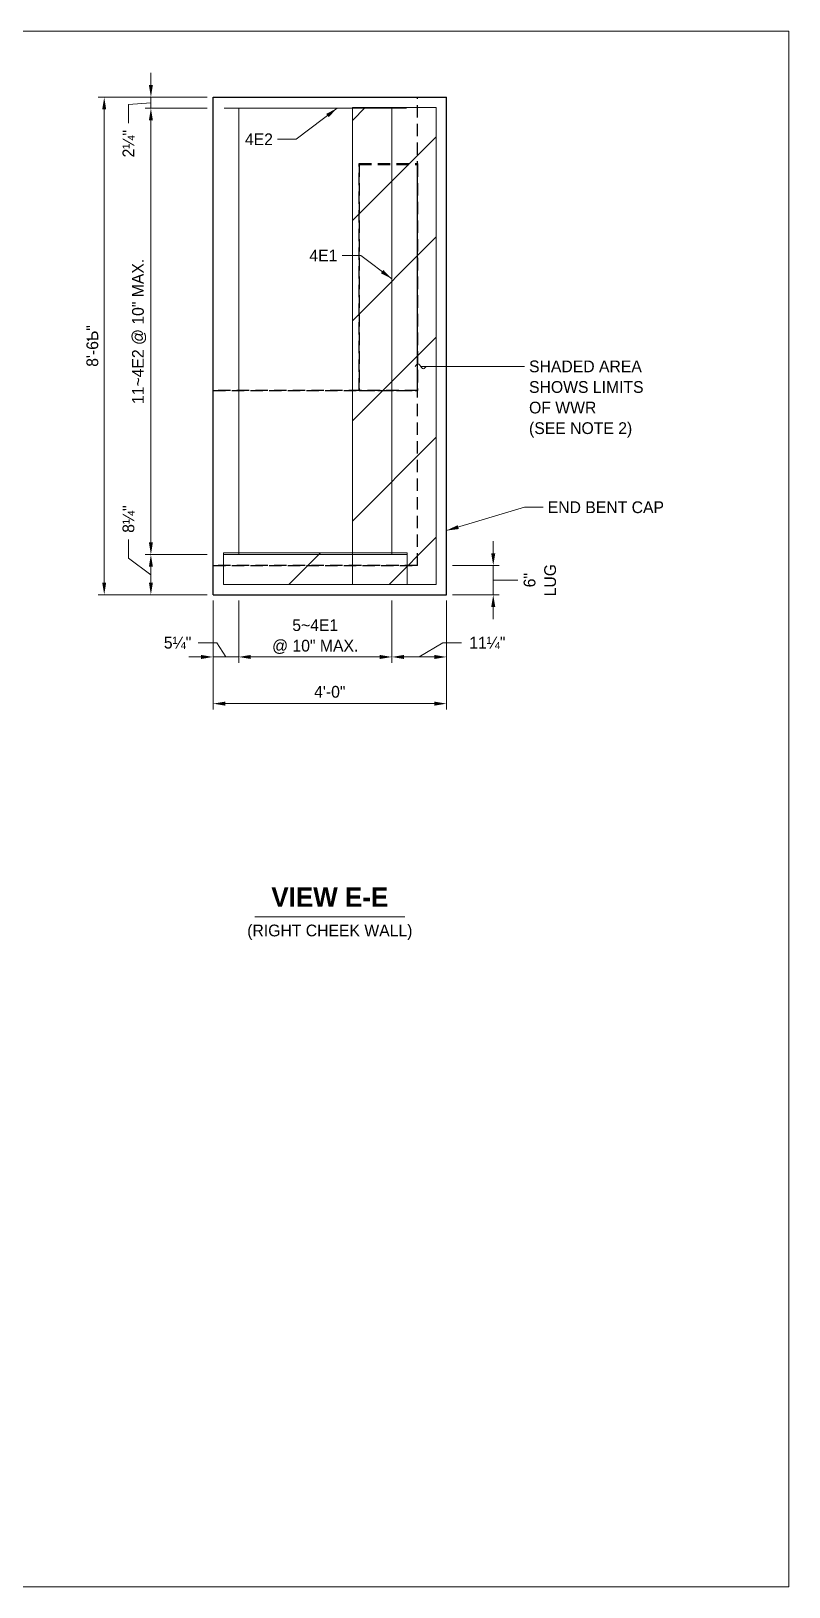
# Model space of a CAD drawing. Extents: x -1 to 861, y -26 to 2.
# Drawn here: x 802.36 to 815.34, y -25.67 to 1 of the extents above; entities that cross this region are included whole.
import ezdxf
from ezdxf.enums import TextEntityAlignment as Align

# ---------------------------------------------------------------- set-up
doc = ezdxf.new("R2010")
doc.units = 21
doc.header["$MEASUREMENT"] = 0
doc.linetypes.add('DGN2', pattern=[0.12, 0.08, -0.04])
for name, color, linetype, lineweight in [('Border', 7, 'Continuous', 15), ('Dimension', 7, 'Continuous', 9), ('Leader', 7, 'Continuous', 9), ('Patterning', 1, 'Continuous', 15), ('Rebar', 2, 'Continuous', 15), ('Rebar2', 2, 'Continuous', 15), ('SubStrConc', 3, 'Continuous', 30), ('SubStrConc2', 3, 'Continuous', 30), ('SubStrConc2_h', 3, 'DGN2', 30), ('SubStrConc_h', 3, 'DGN2', 30), ('TextStructures', 7, 'Continuous', 9)]:
    doc.layers.add(name, color=color, linetype=linetype, lineweight=lineweight)
doc.styles.add('FDOT Bold (Large)', font='FDOTBold.ttf')
doc.styles.add('FDOT Structures', font='FDOT.ttf')
doc.styles.add('FDOT Structures Annotation', font='FDOT.ttf')
pattern_1 = [(45, (0, 0), (-0.8581657, 0.8581657), [])]

msp = doc.modelspace()

# ---------------------------------------------------------------- hatches: boundary and pattern name
at = {"layer": 'Patterning'}
h = msp.add_hatch(dxfattribs=at)
h.set_pattern_fill('ANSI31', color=256, scale=2.133333)
h.set_pattern_definition(pattern_1)
h.paths.add_polyline_path([(807.86, -8.484), (809.297, -8.484), (809.297, -0.31), (807.86, -0.31)])
h = msp.add_hatch(dxfattribs=at)
h.set_pattern_fill('ANSI31', color=256, scale=2.133333)
h.set_pattern_definition(pattern_1)
h.paths.add_polyline_path([(805.652, -8.484), (808.797, -8.484), (808.797, -7.942), (805.652, -7.942)])

# ---------------------------------------------------------------- linework, layer by layer
at = {"layer": 'Dimension'}
for p, q in [((804.408, 0.075), (804.408, 0.283)), ((805.374, -0.133), (803.507, -0.133)), ((805.374, -0.133), (804.307, -0.133)), ((804.408, -0.321), (804.408, -0.133)), ((803.608, -8.452), (803.608, -0.342)), ((805.374, -0.321), (804.307, -0.321)), ((805.374, -0.321), (804.307, -0.321)), ((804.408, -7.765), (804.408, -0.529)), ((804.408, -0.529), (804.408, -0.737)), ((805.374, -7.973), (804.307, -7.973)), ((805.374, -7.973), (804.307, -7.973)), ((810.274, -7.952), (810.274, -7.744)), ((804.408, -8.452), (804.408, -8.181)), ((809.575, -8.161), (810.375, -8.161)), ((810.274, -8.661), (810.274, -8.161)), ((805.374, -8.661), (803.507, -8.661)), ((805.374, -8.661), (804.307, -8.661)), ((805.474, -8.761), (805.474, -9.828)), ((805.474, -8.761), (805.474, -10.628)), ((805.912, -8.761), (805.912, -9.828)), ((805.912, -8.761), (805.912, -9.828)), ((808.537, -8.761), (808.537, -9.828)), ((808.537, -8.761), (808.537, -9.828)), ((809.474, -8.761), (809.474, -9.828)), ((809.474, -8.761), (809.474, -10.628)), ((809.575, -8.661), (810.375, -8.661)), ((810.274, -8.869), (810.274, -9.077)), ((805.474, -9.727), (805.912, -9.727)), ((806.12, -9.727), (806.328, -9.727)), ((808.745, -9.727), (809.266, -9.727)), ((805.683, -10.527), (809.266, -10.527))]:
    msp.add_line(p, q, dxfattribs=at)
for points in [[(804.442, 0.075), (804.408, -0.133), (804.374, 0.075)], [(803.574, -0.342), (803.608, -0.133), (803.642, -0.342)], [(804.374, -0.529), (804.408, -0.321), (804.442, -0.529)], [(804.374, -0.529), (804.408, -0.321), (804.442, -0.529)], [(804.442, -7.765), (804.408, -7.973), (804.374, -7.765)], [(804.374, -8.181), (804.408, -7.973), (804.442, -8.181)], [(810.309, -7.952), (810.274, -8.161), (810.24, -7.952)], [(803.642, -8.452), (803.608, -8.661), (803.574, -8.452)], [(804.442, -8.452), (804.408, -8.661), (804.374, -8.452)], [(810.24, -8.869), (810.274, -8.661), (810.309, -8.869)], [(805.266, -9.693), (805.474, -9.727), (805.266, -9.762)], [(806.12, -9.762), (805.912, -9.727), (806.12, -9.693)], [(806.12, -9.762), (805.912, -9.727), (806.12, -9.693)], [(808.329, -9.693), (808.537, -9.727), (808.329, -9.762)], [(808.745, -9.762), (808.537, -9.727), (808.745, -9.693)], [(809.266, -9.693), (809.474, -9.727), (809.266, -9.762)], [(805.683, -10.562), (805.474, -10.527), (805.683, -10.493)], [(809.266, -10.493), (809.474, -10.527), (809.266, -10.562)]]:
    msp.add_solid(points, dxfattribs=at)
at = {"layer": 'Leader'}
for points in [[(807.6, -0.321), (806.9, -0.854), (806.58, -0.854)], [(808.537, -3.247), (808.004, -2.847), (807.684, -2.847)], [(808.937, -4.747), (808.953, -4.726), (808.968, -4.711), (808.984, -4.705), (809, -4.711), (809.015, -4.726), (809.031, -4.747), (809.046, -4.768), (809.062, -4.783), (809.077, -4.789), (809.093, -4.783), (809.108, -4.768), (809.124, -4.747)], [(809.031, -4.747), (810.808, -4.747)], [(809.474, -7.561), (810.808, -7.161), (811.128, -7.161)]]:
    msp.add_lwpolyline(points, dxfattribs=at)
for points in [[(807.6, -0.321), (807.455, -0.475), (807.413, -0.419)], [(808.537, -3.247), (808.35, -3.15), (808.391, -3.094)], [(809.474, -7.561), (809.664, -7.468), (809.684, -7.534)]]:
    msp.add_solid(points, dxfattribs=at)
at = {"layer": 'Rebar'}
for points in [[(805.662, -0.321), (808.787, -0.321)], [(805.912, -7.973), (805.912, -0.321)], [(808.537, -7.973), (808.537, -0.321)], [(805.662, -7.973), (808.787, -7.973)]]:
    msp.add_lwpolyline(points, dxfattribs=at)
at = {"layer": 'Rebar2'}
for points in [[(807.86, -8.484), (809.297, -8.484), (809.297, -0.31), (807.86, -0.31)], [(805.652, -8.484), (808.797, -8.484), (808.797, -7.942), (805.652, -7.942)]]:
    msp.add_lwpolyline(points, close=True, dxfattribs=at)
at = {"layer": 'SubStrConc'}
for points in [[(805.474, -5.161), (805.474, -5.161)], [(805.474, -8.161), (805.474, -5.161)], [(805.474, -8.161), (805.474, -5.161)], [(805.474, -5.161), (805.474, -5.161)], [(805.474, -5.161), (805.474, -5.161)], [(805.474, -8.161), (805.474, -8.161)], [(805.474, -8.161), (805.474, -8.161)], [(805.474, -8.161), (805.474, -8.161)], [(805.474, -8.161), (805.474, -8.161)], [(805.474, -8.161), (805.474, -8.161)], [(805.474, -8.161), (805.474, -8.161)]]:
    msp.add_lwpolyline(points, dxfattribs=at)
at = {"layer": 'SubStrConc2'}
for points in [[(805.474, -8.161), (805.474, -0.133)], [(805.474, -0.133), (805.474, -0.133)], [(805.474, -8.661), (805.474, -0.133)], [(805.474, -0.133), (805.474, -0.133)], [(805.474, -0.133), (809.474, -0.133)], [(809.474, -8.661), (809.474, -0.133)], [(805.474, -8.661), (805.474, -8.161)], [(805.474, -8.661), (805.474, -8.661)], [(805.474, -8.661), (805.474, -8.661)], [(805.474, -8.661), (809.474, -8.661)]]:
    msp.add_lwpolyline(points, dxfattribs=at)
at = {"layer": 'SubStrConc2_h', "ltscale": 2.666667}
msp.add_lwpolyline([(808.974, -8.161), (808.974, -0.133)], dxfattribs=at)
msp.add_lwpolyline([(808.974, -8.161), (808.974, -0.133)], dxfattribs=at)
at = {"layer": 'SubStrConc_h', "ltscale": 2.666667}
for points in [[(807.974, -1.267), (807.974, -1.287)], [(807.974, -5.161), (807.974, -1.267)], [(807.974, -1.267), (808.974, -1.267)], [(807.974, -1.287), (807.974, -5.161)], [(807.974, -1.287), (808.974, -1.287)], [(808.974, -5.161), (808.974, -1.267)], [(808.974, -1.267), (808.974, -1.287)], [(808.974, -1.287), (808.974, -5.161)], [(808.974, -5.161), (805.474, -5.161)], [(805.474, -5.161), (808.974, -5.161)], [(808.974, -5.161), (807.974, -5.161)], [(807.974, -5.161), (808.974, -5.161)], [(808.974, -8.161), (808.974, -5.161)], [(808.974, -8.161), (808.974, -5.161)], [(805.474, -8.161), (808.974, -8.161)], [(805.474, -8.161), (808.974, -8.161)], [(808.974, -8.161), (805.474, -8.161)], [(805.474, -8.161), (808.974, -8.161)]]:
    msp.add_lwpolyline(points, dxfattribs=at)
at = {"layer": 'TextStructures'}
msp.add_line((806.188, -14.183), (808.761, -14.183), dxfattribs=at)

# ---------------------------------------------------------------- texts
at = {"layer": 'Dimension', "char_height": 0.2016, "attachment_point": 5, "rotation": 90, "line_spacing_factor": 1.05, "style": 'FDOT Structures Annotation', "bg_fill": 3, "box_fill_scale": 1.1, "bg_fill_color": 0}
for s, insert in [('2¼"', (804.025, -0.93)), ('8¼"', (804.025, -7.364)), ('6"\\PLUG', (811.074, -8.411))]:
    msp.add_mtext(s, dxfattribs=dict(at, insert=insert))
at = {"layer": 'Dimension', "char_height": 0.2016, "attachment_point": 5, "line_spacing_factor": 1.05, "style": 'FDOT Structures Annotation', "bg_fill": 3, "box_fill_scale": 1.1, "bg_fill_color": 0}
for s, insert in [('5~4E1\\P@ 10" MAX.', (807.224, -9.378)), ('5¼"', (804.865, -9.485)), ('11¼"', (810.173, -9.485))]:
    msp.add_mtext(s, dxfattribs=dict(at, insert=insert))
at = {"layer": 'TextStructures', "style": 'FDOT Structures'}
for s, p in [('4E2', (806.499, -0.854)), ('4E1', (807.603, -2.847))]:
    msp.add_text(s, height=0.2016, dxfattribs=at).set_placement(p, align=Align.MIDDLE_RIGHT)
msp.add_text('END BENT CAP', height=0.2016, dxfattribs=at).set_placement((811.208, -7.161), align=Align.MIDDLE_LEFT)
at = {"layer": 'TextStructures'}
for s, height, style, p in [('VIEW E-E', 0.3333, 'FDOT Bold (Large)', (807.474, -14.11)), ('(RIGHT CHEEK WALL)', 0.2016, 'FDOT Structures', (807.474, -14.577))]:
    msp.add_text(s, height=height, dxfattribs=dict(at, style=style)).set_placement(p, align=Align.BOTTOM_CENTER)
at = {"layer": 'TextStructures', "insert": (810.888, -4.646), "char_height": 0.2016, "attachment_point": 1, "line_spacing_factor": 1.05, "style": 'FDOT Structures'}
msp.add_mtext('SHADED AREA\\PSHOWS LIMITS\\POF WWR\\P(SEE NOTE 2)', dxfattribs=at)

# ---------------------------------------------------------------- next in the draw order: linework, layer by layer
at = {"layer": 'Border'}
msp.add_lwpolyline([(779, -25.667), (815.34, -25.667), (815.34, 1), (779, 1)], close=True, dxfattribs=at)
at = {"layer": 'Dimension'}
for p, q in [((805.266, -9.727), (805.058, -9.727)), ((806.12, -9.727), (808.329, -9.727))]:
    msp.add_line(p, q, dxfattribs=at)
for points in [[(804.025, -0.578), (804.025, -0.258), (804.408, -0.227)], [(804.025, -7.716), (804.025, -8.036), (804.408, -8.317)], [(810.694, -8.411), (810.274, -8.411)], [(805.217, -9.485), (805.537, -9.485), (805.693, -9.727)], [(809.732, -9.485), (809.412, -9.485), (809.006, -9.727)]]:
    msp.add_lwpolyline(points, dxfattribs=at)

# ---------------------------------------------------------------- next in the draw order: texts
at = {"layer": 'Dimension', "char_height": 0.2016, "attachment_point": 5, "rotation": 90, "style": 'FDOT Structures Annotation', "bg_fill": 3, "box_fill_scale": 1.1, "bg_fill_color": 1}
for s, insert in [('11~4E2 @ 10" MAX.', (804.206, -4.147)), ('8\'-6Ƅ"', (803.406, -4.397))]:
    msp.add_mtext(s, dxfattribs=dict(at, insert=insert))
at = {"layer": 'Dimension', "insert": (807.474, -10.326), "char_height": 0.2016, "attachment_point": 5, "style": 'FDOT Structures Annotation', "bg_fill": 3, "box_fill_scale": 1.1, "bg_fill_color": 1}
msp.add_mtext('4\'-0"', dxfattribs=at)

doc.saveas('drawing.dxf')
